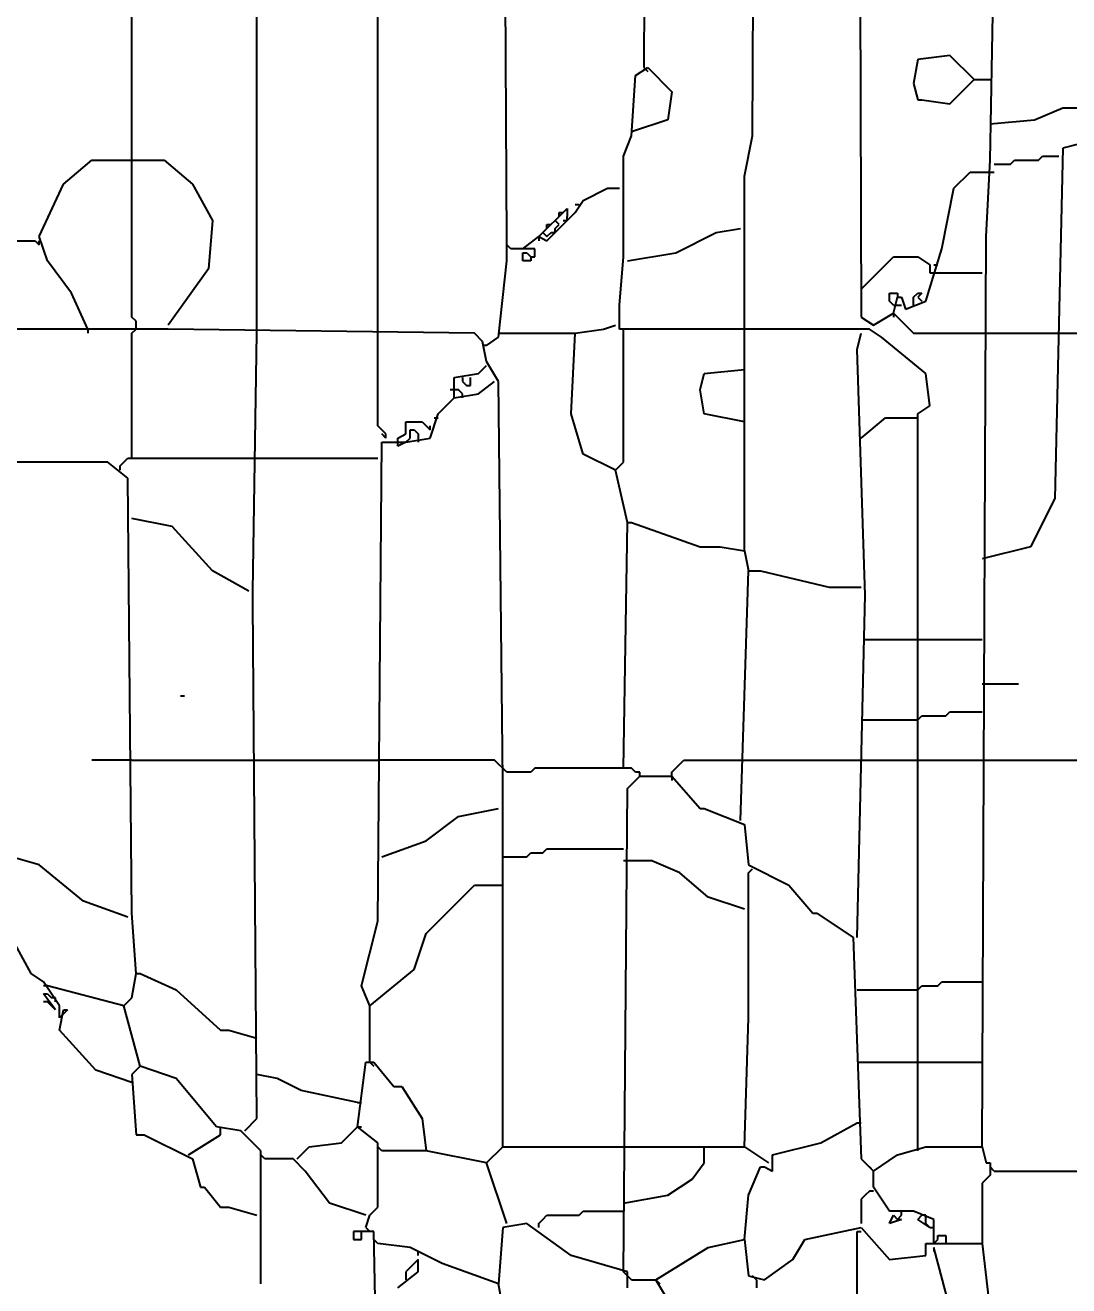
# Model space of a CAD drawing. Extents: x 4511820 to 5180432, y -1526536 to -944957.
# Drawn here: x 5107821 to 5108004, y -953909 to -953687.8 of the extents above; entities that cross this region are included whole.
import ezdxf

# ---------------------------------------------------------------- set-up
doc = ezdxf.new("R2010")
doc.units = 0
doc.header["$MEASUREMENT"] = 0
doc.layers.get('0').update_dxf_attribs({"linetype": 'CONTINUOUS'})
doc.layers.get('Defpoints').update_dxf_attribs({"color": 61, "linetype": 'CONTINUOUS'})
for name, color, linetype in [('KÓTY', 4, 'CONTINUOUS'), ('ZZ-chladenie', 133, 'CONTINUOUS'), ('ŠRAFY', 82, 'CONTINUOUS')]:
    doc.layers.add(name, color=color, linetype=linetype)
doc.styles.add('STYLE1', font='isocp.shx')
doc.dimstyles.new('STANDARD 50', dxfattribs={"dimtxt": 125, "dimasz": 140, "dimexe": 10, "dimexo": 200, "dimgap": 20, "dimtad": 1, "dimdsep": 46, "dimlunit": 6, "dimtxsty": 'STYLE1', "dimblk1": 'OBLIQUE', "dimblk2": 'OBLIQUE', "dimsah": 1, "dimcen": 2.5, "dimse1": 1, "dimse2": 1, "dimadec": 0, "dimazin": 0, "dimtfac": 1, "dimtmove": 1, "dimatfit": 3, "dimldrblk": 'OBLIQUE', "dimfxl": 1, "dimtolj": 1, "dimtzin": 0, "dimarcsym": 0})

# ---------------------------------------------------------------- blocks, each defined once
blk = doc.blocks.new('_OBLIQUE')
at = {"color": 0, "linetype": 'ByBlock'}
blk.add_line((-0.5, -0.5), (0.5, 0.5), dxfattribs=at)
blk = doc.blocks.new('*D54988')
at = {"layer": 'Defpoints', "color": 0}
for p in [(5104003.24, -949008.5), (5109212.5, -949008.5), (5106890, -959533.5)]:
    blk.add_point(p, dxfattribs=at)
at = {"layer": 'KÓTY', "color": 0, "lineweight": -2}
blk.add_line((5104003.24, -959533.5), (5104003.24, -949008.5), dxfattribs=at)
at = {"layer": 'KÓTY', "color": 0, "linetype": 'ByBlock', "lineweight": -2, "xscale": 140, "yscale": 140, "zscale": 140}
for p, rotation in [((5104003.24, -949008.5), 90), ((5104003.24, -959533.5), 270)]:
    blk.add_blockref('_OBLIQUE', p, dxfattribs=dict(at, rotation=rotation))
at = {"layer": 'KÓTY', "color": 0, "insert": (5103920.7, -954271), "char_height": 125, "attachment_point": 5, "rotation": 90, "style": 'STYLE1'}
blk.add_mtext('\\A1;10ﾠ525', dxfattribs=at)

msp = doc.modelspace()

# ---------------------------------------------------------------- hatches: boundary and pattern name
at = {"layer": 'ŠRAFY', "ltscale": 0.25}
h = msp.add_hatch(dxfattribs=at)
h.set_pattern_fill('DOTS', color=256, scale=2000)
h.paths.add_polyline_path([(5107392.5, -949038.5), (5107392.5, -951138.5), (5105843.5, -951138.5), (5105843.5, -951464.239), (5106123.081, -951464.239), (5106123.081, -951661.239), (5105563.919, -951661.239), (5105563.919, -951464.239), (5105843.5, -951464.239), (5105843.5, -951138.5), (5104992.5, -951138.5), (5104992.5, -949038.5), (5096362.5, -949038.5), (5096362.5, -961778.5), (5097852.5, -961778.5), (5097852.5, -962398.5), (5097822.5, -962398.5), (5097822.5, -967654.081), (5098060.5, -967654.081), (5098060.5, -967374.5), (5098257.5, -967374.5), (5098257.5, -967933.663), (5098060.5, -967933.663), (5098060.5, -967654.081), (5097822.5, -967654.081), (5097822.5, -974608.5), (5102588.5, -974608.5), (5102588.5, -974355.5), (5102308.919, -974355.5), (5102308.919, -974158.5), (5102868.081, -974158.5), (5102868.081, -974355.5), (5102588.5, -974355.5), (5102588.5, -974608.5), (5103176.5, -974608.5), (5103176.5, -974434.302, -0.4142136), (5103006.5, -974264.302, -1), (5103346.5, -974264.302, -0.4142136), (5103176.5, -974434.302), (5103176.5, -974608.5), (5104372.5, -974608.5), (5104372.5, -974573.5), (5104372.5, -974463.366), (5104336.574, -974463.366), (5104336.574, -974183.634), (5104608.426, -974183.634), (5104608.426, -974463.366), (5104572.5, -974463.366), (5104572.5, -974608.5), (5104765.719, -974608.5, -0.1496999), (5104755, -974573.5), (5104755, -974423.5, -0.6080477), (5104853.533, -974372.432), (5104936.985, -974254.16), (5104894.992, -974224.53), (5105016.574, -974146.867), (5105016.574, -974028.634), (5105047.5, -974028.634), (5105248.426, -974028.634), (5105248.426, -974268.366), (5105202.5, -974268.366), (5105202.5, -974448.5, -1), (5105062.5, -974448.5), (5105062.5, -974268.366), (5105016.574, -974268.366), (5105016.574, -974146.867), (5104978.977, -974283.789), (5104936.985, -974254.16), (5104853.533, -974372.432, -0.2437442), (5104880, -974423.5), (5104880, -974573.5, -0.1496999), (5104869.281, -974608.5), (5104995.719, -974608.5, -1.1342513), (5105106.357, -974552.474), (5105369.419, -974458.5), (5105369.419, -974360), (5105928.581, -974360), (5105928.581, -974557), (5105369.419, -974557), (5105369.419, -974458.5), (5105106.357, -974552.474, -0.085987), (5105110, -974573.5, -0.1496999), (5105099.281, -974608.5), (5109182.5, -974608.5), (5109182.5, -963894.122, -0.1316523), (5109147.5, -963903.5), (5108955.441, -963903.5), (5108955.441, -963957.628), (5108723.589, -963957.628), (5108723.589, -963717.897), (5108955.441, -963717.897), (5108955.441, -963763.5), (5109147.5, -963763.5, -0.1316523), (5109182.5, -963772.878), (5109182.5, -963370.782, -0.1032437), (5109157.5, -963376), (5108857.5, -963376, -0.7800315), (5108827.986, -963258.408, -0.1235756), (5108857.5, -963251), (5108901.599, -963251), (5108976.985, -963144.16), (5108934.992, -963114.53), (5109049.502, -963041.384), (5109018.977, -963173.789), (5108976.985, -963144.16), (5108901.599, -963251), (5109157.5, -963251, -0.1032437), (5109182.5, -963256.218), (5109182.5, -949038.5)])
h.paths.add_polyline_path([(5100537.098, -967855.99), (5100537.098, -967286.69), (5100737.213, -967286.69), (5100737.213, -967855.99)], flags=24)
h.paths.add_polyline_path([(5099829.642, -965394.219), (5099829.642, -964975.469), (5100029.691, -964975.469), (5100029.691, -965394.219)], flags=24)
h.paths.add_polyline_path([(5099829.6, -965481.531), (5099829.6, -965369.148), (5100004.378, -965369.148), (5100004.378, -965481.531)], flags=24)
h.paths.add_polyline_path([(5099829.691, -965569.031), (5099829.691, -965456.531), (5100004.691, -965456.531), (5100004.691, -965569.031)], flags=24)
h.paths.add_polyline_path([(5101699.579, -955023.583), (5102268.879, -955023.583), (5102268.879, -955223.697), (5101699.579, -955223.697)], flags=24)
h.paths.add_polyline_path([(5098455.301, -962328.637), (5098455.301, -962066.038), (5098705.301, -962066.038), (5098705.301, -962328.637)], flags=24)
h.paths.add_polyline_path([(5098543.427, -961758.476), (5098543.427, -961470.878), (5098793.427, -961470.878), (5098793.427, -961758.476)], flags=24)
h.paths.add_polyline_path([(5101378.656, -973619.167), (5101666.156, -973619.167), (5101666.156, -973794.169), (5101378.656, -973794.169)], flags=24)
h.paths.add_polyline_path([(5101291.344, -973619.078), (5101403.727, -973619.078), (5101403.727, -973793.856), (5101291.344, -973793.856)], flags=24)
h.paths.add_polyline_path([(5101203.844, -973619.169), (5101316.344, -973619.169), (5101316.344, -973794.169), (5101203.844, -973794.169)], flags=24)
h.paths.add_polyline_path([(5103817.87, -974550.655), (5103817.87, -974350.655), (5104067.87, -974350.655), (5104067.87, -974550.655)], flags=24)
h.paths.add_polyline_path([(5106187.857, -954001.949), (5106920.463, -954001.949), (5106920.463, -954302.768), (5106187.857, -954302.768)], flags=24)
h.paths.add_polyline_path([(5106210.652, -951515.99), (5106906.696, -951515.99), (5106906.696, -951816.808), (5106210.652, -951816.808)], flags=24)
h.paths.add_polyline_path([(5107899.671, -951487.49), (5108633.641, -951487.49), (5108633.641, -951791.719), (5107899.671, -951791.719)], flags=24)
h.paths.add_polyline_path([(5108120.295, -954016.553), (5108699.968, -954016.553), (5108699.968, -954320.783), (5108120.295, -954320.783)], flags=24)
h.paths.add_polyline_path([(5101850.571, -951515.99), (5102546.615, -951515.99), (5102546.615, -951816.808), (5101850.571, -951816.808)], flags=24)
h.paths.add_polyline_path([(5106012.427, -959461.698), (5106581.726, -959461.698), (5106581.726, -959661.812), (5106012.427, -959661.812)], flags=24)
h.paths.add_polyline_path([(5103833.155, -960727.344), (5103833.155, -960439.844), (5104008.156, -960439.844), (5104008.156, -960727.344)], flags=24)
h.paths.add_polyline_path([(5103833.065, -960814.656), (5103833.065, -960702.273), (5104007.844, -960702.273), (5104007.844, -960814.656)], flags=24)
h.paths.add_polyline_path([(5103833.155, -960902.156), (5103833.155, -960789.621), (5104008.156, -960789.621), (5104008.156, -960902.156)], flags=24)
h.paths.add_polyline_path([(5104257.502, -952952.393), (5104257.502, -952689.795), (5104432.6, -952689.795), (5104432.6, -952952.393)], flags=24)
h.paths.add_polyline_path([(5104257.46, -953039.705), (5104257.46, -952927.322), (5104432.238, -952927.322), (5104432.238, -953039.705)], flags=24)
h.paths.add_polyline_path([(5104257.55, -953127.205), (5104257.55, -953014.67), (5104432.551, -953014.67), (5104432.551, -953127.205)], flags=24)
h.paths.add_polyline_path([(5098459.732, -962718.668), (5098459.732, -962431.07), (5098709.732, -962431.07), (5098709.732, -962718.668)], flags=24)
h.paths.add_polyline_path([(5107092.406, -973619.169), (5107354.906, -973619.169), (5107354.906, -973794.169), (5107092.406, -973794.169)], flags=24)
h.paths.add_polyline_path([(5107005.094, -973619.078), (5107117.477, -973619.078), (5107117.477, -973793.856), (5107005.094, -973793.856)], flags=24)
h.paths.add_polyline_path([(5106905.094, -973619.169), (5107030.094, -973619.169), (5107030.094, -973794.169), (5106905.094, -973794.169)], flags=24)
h.paths.add_polyline_path([(5096396.76, -955484.199), (5096684.358, -955484.199), (5096684.358, -955734.199), (5096396.76, -955734.199)], flags=24)
h.paths.add_polyline_path([(5108891.981, -955576.255), (5109179.58, -955576.255), (5109179.58, -955826.255), (5108891.981, -955826.255)], flags=24)
h.paths.add_polyline_path([(5099848.356, -952144.844), (5099848.356, -951882.344), (5100023.356, -951882.344), (5100023.356, -952144.844)], flags=24)
h.paths.add_polyline_path([(5099848.265, -952232.156), (5099848.265, -952119.773), (5100023.043, -952119.773), (5100023.043, -952232.156)], flags=24)
h.paths.add_polyline_path([(5099848.356, -952319.656), (5099848.356, -952206.952), (5100023.356, -952206.952), (5100023.356, -952319.656)], flags=24)
h.paths.add_polyline_path([(5099848.356, -958544.844), (5099848.356, -958282.344), (5100023.356, -958282.344), (5100023.356, -958544.844)], flags=24)
h.paths.add_polyline_path([(5099848.265, -958632.156), (5099848.265, -958519.773), (5100023.043, -958519.773), (5100023.043, -958632.156)], flags=24)
h.paths.add_polyline_path([(5099848.356, -958719.656), (5099848.356, -958606.952), (5100023.356, -958606.952), (5100023.356, -958719.656)], flags=24)
h.paths.add_polyline_path([(5097774.055, -955643.761), (5098061.555, -955643.761), (5098061.555, -955818.761), (5097774.055, -955818.761)], flags=24)
h.paths.add_polyline_path([(5097686.743, -955643.67), (5097799.127, -955643.67), (5097799.127, -955818.449), (5097686.743, -955818.449)], flags=24)
h.paths.add_polyline_path([(5097586.743, -955643.761), (5097711.743, -955643.761), (5097711.743, -955818.761), (5097586.743, -955818.761)], flags=24)
h.paths.add_polyline_path([(5107929.281, -959902.954), (5108348.031, -959902.954), (5108348.031, -960102.955), (5107929.281, -960102.955)], flags=24)
h.paths.add_polyline_path([(5107841.969, -959902.864), (5107954.352, -959902.864), (5107954.352, -960077.642), (5107841.969, -960077.642)], flags=24)
h.paths.add_polyline_path([(5107754.469, -959902.954), (5107867.004, -959902.954), (5107867.004, -960077.955), (5107754.469, -960077.955)], flags=24)
h.paths.add_polyline_path([(5101520.531, -959902.955), (5101939.281, -959902.955), (5101939.281, -960102.955), (5101520.531, -960102.955)], flags=24)
h.paths.add_polyline_path([(5101433.219, -959902.864), (5101545.602, -959902.864), (5101545.602, -960077.642), (5101433.219, -960077.642)], flags=24)
h.paths.add_polyline_path([(5101283.219, -959902.906), (5101458.317, -959902.906), (5101458.317, -960078.004), (5101283.219, -960078.004)], flags=24)
h.paths.add_polyline_path([(5097002.131, -961044.093), (5097302.681, -961044.093), (5097302.681, -961219.207), (5097002.131, -961219.207)], flags=24)
h.paths.add_polyline_path([(5096914.819, -961044.116), (5097027.203, -961044.116), (5097027.203, -961218.895), (5096914.819, -961218.895)], flags=24)
h.paths.add_polyline_path([(5096852.319, -961044.207), (5096939.819, -961044.207), (5096939.819, -961219.207), (5096852.319, -961219.207)], flags=24)
h.paths.add_polyline_path([(5098555.441, -955433.643), (5098555.441, -955146.045), (5098730.54, -955146.045), (5098730.54, -955433.643)], flags=24)
h.paths.add_polyline_path([(5098555.399, -955520.955), (5098555.399, -955408.572), (5098730.178, -955408.572), (5098730.178, -955520.955)], flags=24)
h.paths.add_polyline_path([(5098555.489, -955670.955), (5098555.489, -955495.92), (5098730.49, -955495.92), (5098730.49, -955670.955)], flags=24)
h.paths.add_polyline_path([(5098555.441, -968528.643), (5098555.441, -968241.045), (5098730.54, -968241.045), (5098730.54, -968528.643)], flags=24)
h.paths.add_polyline_path([(5098555.399, -968615.955), (5098555.399, -968503.572), (5098730.178, -968503.572), (5098730.178, -968615.955)], flags=24)
h.paths.add_polyline_path([(5098555.489, -968765.955), (5098555.489, -968590.92), (5098730.49, -968590.92), (5098730.49, -968765.955)], flags=24)
h.paths.add_polyline_path([(5099106.157, -961836.143), (5099106.157, -961548.545), (5099281.255, -961548.545), (5099281.255, -961836.143)], flags=24)
h.paths.add_polyline_path([(5099106.115, -961923.455), (5099106.115, -961811.072), (5099280.894, -961811.072), (5099280.894, -961923.455)], flags=24)
h.paths.add_polyline_path([(5099106.205, -962098.455), (5099106.205, -961898.455), (5099281.206, -961898.455), (5099281.206, -962098.455)], flags=24)
h.paths.add_polyline_path([(5103479.631, -961044.093), (5103767.681, -961044.093), (5103767.681, -961219.207), (5103479.631, -961219.207)], flags=24)
h.paths.add_polyline_path([(5103392.319, -961044.116), (5103504.703, -961044.116), (5103504.703, -961218.895), (5103392.319, -961218.895)], flags=24)
h.paths.add_polyline_path([(5103267.319, -961044.207), (5103417.319, -961044.207), (5103417.319, -961219.207), (5103267.319, -961219.207)], flags=24)
h.paths.add_polyline_path([(5099829.69, -971535.469), (5099829.69, -971104.219), (5100029.691, -971104.219), (5100029.691, -971535.469)], flags=24)
h.paths.add_polyline_path([(5099829.6, -971622.781), (5099829.6, -971510.398), (5100004.378, -971510.398), (5100004.378, -971622.781)], flags=24)
h.paths.add_polyline_path([(5099829.691, -971710.281), (5099829.691, -971597.577), (5100004.691, -971597.577), (5100004.691, -971710.281)], flags=24)
h.paths.add_polyline_path([(5103479.631, -964207.8), (5103767.681, -964207.8), (5103767.681, -964382.915), (5103479.631, -964382.915)], flags=24)
h.paths.add_polyline_path([(5103392.319, -964207.824), (5103504.703, -964207.824), (5103504.703, -964382.602), (5103392.319, -964382.602)], flags=24)
h.paths.add_polyline_path([(5103267.319, -964207.915), (5103417.319, -964207.915), (5103417.319, -964382.915), (5103267.319, -964382.915)], flags=24)
h.paths.add_polyline_path([(5099810.941, -962232.299), (5099810.941, -961944.701), (5100060.941, -961944.701), (5100060.941, -962232.299)], flags=24)
h.paths.add_polyline_path([(5103833.155, -954296.094), (5103833.155, -954008.594), (5104008.156, -954008.594), (5104008.156, -954296.094)], flags=24)
h.paths.add_polyline_path([(5103833.065, -954383.406), (5103833.065, -954271.023), (5104007.844, -954271.023), (5104007.844, -954383.406)], flags=24)
h.paths.add_polyline_path([(5103833.107, -954533.406), (5103833.107, -954358.308), (5104008.206, -954358.308), (5104008.206, -954533.406)], flags=24)
h.paths.add_polyline_path([(5104257.502, -950474.893), (5104257.502, -950187.295), (5104432.6, -950187.295), (5104432.6, -950474.893)], flags=24)
h.paths.add_polyline_path([(5104257.46, -950562.205), (5104257.46, -950449.822), (5104432.238, -950449.822), (5104432.238, -950562.205)], flags=24)
h.paths.add_polyline_path([(5104257.55, -950649.705), (5104257.55, -950537.17), (5104432.551, -950537.17), (5104432.551, -950649.705)], flags=24)
h.paths.add_polyline_path([(5107199.451, -950002.883), (5107487.049, -950002.883), (5107487.049, -950252.883), (5107199.451, -950252.883)], flags=24)
h.paths.add_polyline_path([(5101243.833, -954595.102), (5101506.431, -954595.102), (5101506.431, -954770.217), (5101243.833, -954770.217)], flags=24)
h.paths.add_polyline_path([(5101156.069, -954595.126), (5101268.453, -954595.126), (5101268.453, -954769.904), (5101156.069, -954769.904)], flags=24)
h.paths.add_polyline_path([(5101068.569, -954595.152), (5101181.069, -954595.152), (5101181.069, -954770.217), (5101068.569, -954770.217)], flags=24)
h.paths.add_polyline_path([(5105127.308, -955649.264), (5105427.406, -955649.264), (5105427.406, -955824.362), (5105127.308, -955824.362)], flags=24)
h.paths.add_polyline_path([(5105040.094, -955649.222), (5105152.477, -955649.222), (5105152.477, -955824.001), (5105040.094, -955824.001)], flags=24)
h.paths.add_polyline_path([(5104952.594, -955649.313), (5105065.094, -955649.313), (5105065.094, -955824.313), (5104952.594, -955824.313)], flags=24)
h.paths.add_polyline_path([(5098459.732, -949358.668), (5098459.732, -949071.07), (5098709.732, -949071.07), (5098709.732, -949358.668)], flags=24)
h.paths.add_polyline_path([(5107371.107, -954595.168), (5107658.705, -954595.168), (5107658.705, -954770.266), (5107371.107, -954770.266)], flags=24)
h.paths.add_polyline_path([(5107283.795, -954595.126), (5107396.178, -954595.126), (5107396.178, -954769.904), (5107283.795, -954769.904)], flags=24)
h.paths.add_polyline_path([(5107196.295, -954595.216), (5107308.83, -954595.216), (5107308.83, -954770.217), (5107196.295, -954770.217)], flags=24)
h.paths.add_polyline_path([(5108768.701, -954557.802), (5109056.299, -954557.802), (5109056.299, -954807.802), (5108768.701, -954807.802)], flags=24)
h.paths.add_polyline_path([(5100606.107, -950443.136), (5100893.705, -950443.136), (5100893.705, -950618.234), (5100606.107, -950618.234)], flags=24)
h.paths.add_polyline_path([(5100518.795, -950443.094), (5100631.178, -950443.094), (5100631.178, -950617.873), (5100518.795, -950617.873)], flags=24)
h.paths.add_polyline_path([(5100431.295, -950443.185), (5100543.795, -950443.185), (5100543.795, -950618.185), (5100431.295, -950618.185)], flags=24)
h.paths.add_polyline_path([(5108233.607, -950443.136), (5108521.205, -950443.136), (5108521.205, -950618.234), (5108233.607, -950618.234)], flags=24)
h.paths.add_polyline_path([(5108146.295, -950443.094), (5108258.678, -950443.094), (5108258.678, -950617.873), (5108146.295, -950617.873)], flags=24)
h.paths.add_polyline_path([(5108083.795, -950443.185), (5108171.295, -950443.185), (5108171.295, -950618.185), (5108083.795, -950618.185)], flags=24)
h.paths.add_polyline_path([(5102747.357, -958499.971), (5103034.955, -958499.971), (5103034.955, -958675.069), (5102747.357, -958675.069)], flags=24)
h.paths.add_polyline_path([(5102660.045, -958499.929), (5102772.428, -958499.929), (5102772.428, -958674.708), (5102660.045, -958674.708)], flags=24)
h.paths.add_polyline_path([(5102510.045, -958500.019), (5102685.08, -958500.019), (5102685.08, -958675.02), (5102510.045, -958675.02)], flags=24)
h.paths.add_polyline_path([(5100741.574, -954906.134), (5100973.426, -954906.134), (5100973.426, -955145.866), (5100741.574, -955145.866)], flags=16)
h.paths.add_polyline_path([(5101042.658, -968008.634), (5101274.511, -968008.634), (5101274.511, -968248.366), (5101042.658, -968248.366)], flags=16)
h.paths.add_polyline_path([(5107022.833, -968086.134), (5107294.685, -968086.134), (5107294.685, -968365.866), (5107022.833, -968365.866)], flags=16)
h.paths.add_polyline_path([(5107208.589, -959488.648), (5107208.589, -959432.271), (5107208.589, -959385.215, -0.6120971), (5107097.56, -959328.5), (5107097.56, -959148.366), (5107051.633, -959148.366), (5107051.633, -958908.634), (5107283.486, -958908.634), (5107283.486, -959148.366), (5107237.56, -959148.366), (5107237.56, -959328.5, -0.0584809), (5107235.622, -959344.856), (5107440.441, -959344.856), (5107440.441, -959584.588), (5107208.589, -959584.588)], flags=16)
h.paths.add_polyline_path([(5106169.801, -954082.897), (5106169.801, -954322.628), (5105937.949, -954322.628), (5105937.949, -954082.897)], flags=16)
h.paths.add_polyline_path([(5106195, -953911, -0.2212784), (5106242.814, -953933.25), (5106242.814, -951827.295), (5106292.814, -951827.295), (5106302.814, -951827.295), (5106331.178, -951827.295), (5107196.868, -951827.295), (5107196.868, -951818.8), (5107206.53, -951818.8), (5107206.53, -951835), (5107216.768, -951827.295), (5107216.768, -951818.8), (5107226.43, -951818.8), (5107226.43, -951835), (5107236.668, -951827.295), (5107236.668, -951818.8), (5107246.33, -951818.8), (5107246.33, -951835), (5107565.698, -951827.295), (5108431.388, -951827.295), (5108431.388, -951818.8), (5108441.049, -951818.8), (5108441.049, -951827.295), (5108451.288, -951827.295), (5108451.288, -951818.8), (5108460.949, -951818.8), (5108460.949, -951827.295), (5108471.188, -951827.295), (5108471.188, -951818.8), (5108480.849, -951818.8), (5108480.849, -951827.295), (5108548.468, -951827.295), (5108558.468, -951827.295), (5108608.468, -951827.295), (5108608.468, -953984.079), (5108558.468, -953984.079), (5108548.468, -953984.079), (5108499.806, -953984.079), (5107634.144, -953984.079), (5107634.144, -953995.196), (5107624.482, -953995.196), (5107624.482, -953984.079), (5107614.244, -953984.079), (5107614.244, -953995.196), (5107604.582, -953995.196), (5107604.582, -953984.079), (5107594.344, -953984.079), (5107594.344, -953995.196), (5107584.682, -953995.196), (5107584.682, -953984.079), (5107265.2, -953975.79), (5106399.624, -953984.079), (5106399.624, -953995.196), (5106389.963, -953995.196), (5106389.963, -953978.996), (5106379.724, -953984.079), (5106379.724, -953995.196), (5106370.063, -953995.196), (5106370.063, -953978.996), (5106359.824, -953984.079), (5106359.824, -953995.196), (5106350.163, -953995.196), (5106350.163, -953978.996), (5106302.814, -953984.079), (5106292.814, -953984.079), (5106256.598, -953984.079, -0.2312196), (5106224.514, -954028.592, -0.1235756), (5106195, -954036), (5105845, -954036, -0.7800315), (5105815.486, -953918.408, -0.1235756), (5105845, -953911), (5105889.099, -953911), (5105964.485, -953804.16), (5105922.492, -953774.53), (5106037.002, -953701.384), (5106006.477, -953833.789), (5105964.485, -953804.16), (5105889.099, -953911), (5106195, -953911)], flags=16)
h.paths.add_polyline_path([(5106802.5, -959833.5, -1), (5106677.5, -959833.5), (5106677.5, -959548.002), (5106569.7, -959558.614), (5106569.7, -959657.114), (5106010.537, -959657.114), (5106010.537, -959460.114), (5106569.7, -959460.114), (5106569.7, -959558.614), (5106677.5, -959548.002), (5106677.5, -959533.5, -1), (5106802.5, -959535.697), (5106827.501, -959533.236, -0.9978924), (5106952.5, -959533.5, -0.2398462), (5106926.781, -959584.031), (5106901.477, -959693.789), (5106859.485, -959664.16), (5106802.5, -959744.922)], flags=16)
h.paths.add_polyline_path([(5102256.852, -955021.998), (5102256.852, -955218.998), (5101697.689, -955218.998), (5101697.689, -955120.498), (5101697.689, -955021.998)], flags=16)
edge = h.paths.add_edge_path(flags=16)
edge.add_arc((5101167.5, -955193.5), 62.5, 7.83973, 360, ccw=False)
h.paths.add_polyline_path([(5100535.514, -967298.716), (5100732.514, -967298.716), (5100732.514, -967857.879), (5100634.014, -967857.879), (5100636.815, -968113.504, -0.4174264), (5100700, -968176, -1), (5100830, -968176), (5100830, -968286.607), (5100844.992, -968277.03), (5100959.502, -968203.884), (5100928.977, -968336.289), (5100886.985, -968306.66), (5100830, -968387.422), (5100830, -968476, -1), (5100705, -968476), (5100700, -968176, -2.3956322), (5100636.815, -968113.504), (5100634.014, -967857.879), (5100535.514, -967857.879)], flags=16)
h.paths.add_polyline_path([(5108274.601, -951919.467), (5108283.786, -951929.359), (5108292.972, -951939.252), (5108299.332, -951951.971), (5108251.386, -951900.337), (5108274.601, -951919.467)], flags=0)
h.paths.add_polyline_path([(5108311.345, -951959.037), (5108321.237, -951968.93), (5108299.332, -951951.971)], flags=0)
h.paths.add_polyline_path([(5107790.931, -953894.53), (5107781.746, -953884.637), (5107772.559, -953874.744), (5107766.2, -953862.026), (5107814.146, -953913.66), (5107790.931, -953894.53)], flags=0)
h.paths.add_polyline_path([(5107754.187, -953854.96), (5107744.295, -953845.067), (5107766.2, -953862.026)], flags=0)
h.paths.add_polyline_path([(5108118.366, -951887.295), (5108075.336, -951887.295), (5108076.825, -951912.401), (5108086.643, -951912.401), (5108082.403, -951901.096), (5108066.857, -951894.029), (5108075.336, -951887.295), (5108092.295, -951894.029), (5108080.99, -951879.897), (5108105.721, -951879.191)], flags=0)
h.paths.add_polyline_path([(5107040.081, -951919.467), (5107049.266, -951929.359), (5107058.453, -951939.252), (5107064.812, -951951.971), (5107016.866, -951900.337), (5107040.081, -951919.467)], flags=0)
h.paths.add_polyline_path([(5107076.825, -951959.037), (5107086.717, -951968.93), (5107064.812, -951951.971)], flags=0)
h.paths.add_polyline_path([(5106556.411, -953894.53), (5106547.226, -953884.637), (5106538.04, -953874.744), (5106531.68, -953862.026), (5106579.626, -953913.66), (5106556.411, -953894.53)], flags=0)
h.paths.add_polyline_path([(5106519.667, -953854.96), (5106509.775, -953845.067), (5106531.68, -953862.026)], flags=0)
h.paths.add_polyline_path([(5106958.659, -953934.079), (5106906.89, -953932.687), (5106884.985, -953932.796), (5106863.787, -953932.901), (5106841.882, -953933.01), (5106820.683, -953933.115), (5106798.778, -953933.224), (5106753.693, -953933.449), (5106721.897, -953934.079), (5106906.89, -953932.687), (5106906.824, -953922.087), (5106972.097, -953924.079), (5106950.711, -953921.053), (5106958.659, -953934.079), (5106973.311, -953934.806), (5106993.802, -953934.079)], flags=0)
h.paths.add_polyline_path([(5100947.5, -955026, 1), (5100767.5, -955026, 1)], flags=0)
h.paths.add_polyline_path([(5101088.585, -968128.5, -1.0000005), (5101228.585, -968128.5, -1.0000005)], flags=0)
h.paths.add_polyline_path([(5107233.759, -968226, 1), (5107083.759, -968226, 1)], flags=0)
h.paths.add_polyline_path([(5105976.86, -954198.5, -1.0000005), (5106116.86, -954198.5, -1.0000005)], flags=0)
h.paths.add_polyline_path([(5107181.067, -951864.295, -0.4142136), (5107174.067, -951857.295, -0.4142136), (5107181.067, -951850.295, -0.4142136), (5107188.067, -951857.295)], flags=0)
h.paths.add_polyline_path([(5108422.587, -951857.295, -0.4142136), (5108415.587, -951864.295, -0.4142136), (5108408.587, -951857.295, -0.4142136), (5108415.587, -951850.295, -0.4142136)], flags=0)
h.paths.add_polyline_path([(5107642.587, -953956.702, -0.4142136), (5107649.587, -953949.702, -0.4142136), (5107656.587, -953956.702), (5107649.587, -953963.702, -0.4142136)], flags=0)
h.paths.add_polyline_path([(5106408.067, -953956.702, -0.4142136), (5106415.067, -953949.702, -0.4142136), (5106422.067, -953956.702), (5106415.067, -953963.702, -0.4142136)], flags=0)

# ---------------------------------------------------------------- linework, layer by layer
at = {"layer": 'ZZ-chladenie'}
for p, q in [((5107966.877, -953544.758), (5107967.584, -953739.076)), ((5107948.505, -953707.278), (5107949.212, -953553.237)), ((5107839.687, -953710.811), (5107839.687, -953591.394)), ((5107861.592, -953741.902), (5107861.592, -953591.394)), ((5107882.791, -953741.902), (5107882.791, -953591.394)), ((5107905.402, -953725.65), (5107904.695, -953591.394)), ((5107930.134, -953594.22), (5107929.427, -953695.266)), ((5107990.195, -953711.518), (5107990.902, -953673.361)), ((5107983.129, -953693.146), (5107977.476, -953693.853)), ((5107987.369, -953697.386), (5107983.129, -953693.146)), ((5107928.013, -953696.679), (5107930.134, -953695.266)), ((5107929.427, -953695.266), (5107930.134, -953695.972)), ((5107930.134, -953695.266), (5107934.373, -953699.506)), ((5107977.476, -953693.853), (5107976.77, -953698.092)), ((5107927.307, -953707.278), (5107928.013, -953696.679)), ((5107983.129, -953701.625), (5107987.369, -953697.386)), ((5107987.369, -953697.386), (5107986.662, -953696.679)), ((5107987.369, -953697.386), (5107990.195, -953697.386)), ((5107934.373, -953699.506), (5107933.666, -953704.452)), ((5107976.77, -953698.092), (5107977.476, -953700.919)), ((5107977.476, -953700.919), (5107978.183, -953700.919)), ((5107978.183, -953700.919), (5107983.129, -953701.625)), ((5107997.968, -953704.452), (5108002.914, -953702.332)), ((5108002.914, -953702.332), (5108009.274, -953702.332)), ((5107933.666, -953704.452), (5107927.307, -953706.572)), ((5107990.195, -953705.158), (5107997.968, -953704.452)), ((5107925.893, -953710.811), (5107927.307, -953707.278)), ((5107947.092, -953714.345), (5107948.505, -953707.278)), ((5108011.393, -953707.278), (5108002.914, -953709.398)), ((5107839.687, -953739.076), (5107839.687, -953710.811)), ((5107925.893, -953728.476), (5107925.893, -953710.811)), ((5107998.675, -953711.518), (5107999.381, -953710.811)), ((5107999.381, -953710.811), (5108002.207, -953710.811)), ((5108002.914, -953709.398), (5108001.501, -953770.873)), ((5107827.675, -953715.758), (5107832.621, -953711.518)), ((5107832.621, -953711.518), (5107845.34, -953711.518)), ((5107845.34, -953711.518), (5107850.286, -953715.758)), ((5107989.488, -953724.943), (5107990.195, -953711.518)), ((5107990.902, -953712.224), (5107993.728, -953712.224)), ((5107993.728, -953712.224), (5107994.435, -953711.518)), ((5107994.435, -953711.518), (5107998.675, -953711.518)), ((5107947.092, -953741.902), (5107947.092, -953714.345)), ((5107983.836, -953716.464), (5107986.662, -953713.638)), ((5107986.662, -953713.638), (5107990.195, -953713.638)), ((5107990.195, -953713.638), (5107990.902, -953713.638)), ((5107823.435, -953724.943), (5107827.675, -953715.758)), ((5107850.286, -953715.758), (5107853.819, -953722.117)), ((5107918.827, -953718.584), (5107923.067, -953716.464)), ((5107923.067, -953716.464), (5107925.187, -953716.464)), ((5107981.716, -953727.063), (5107983.836, -953716.464)), ((5107911.055, -953724.943), (5107916.001, -953719.997)), ((5107916.001, -953719.997), (5107916.001, -953721.411)), ((5107917.414, -953720.704), (5107918.827, -953718.584)), ((5107917.414, -953719.29), (5107918.121, -953719.29)), ((5107853.819, -953722.117), (5107853.113, -953730.597)), ((5107912.468, -953725.65), (5107917.414, -953720.704)), ((5107913.882, -953722.117), (5107914.588, -953721.411)), ((5107914.588, -953722.824), (5107913.882, -953722.117)), ((5107914.588, -953721.411), (5107914.588, -953720.704)), ((5107914.588, -953720.704), (5107915.295, -953720.704)), ((5107915.295, -953722.117), (5107916.001, -953722.117)), ((5107916.001, -953722.117), (5107916.001, -953721.411)), ((5107911.055, -953724.943), (5107911.761, -953724.237)), ((5107911.761, -953724.237), (5107912.468, -953724.943)), ((5107912.468, -953723.53), (5107912.468, -953722.824)), ((5107912.468, -953722.824), (5107913.175, -953722.824)), ((5107912.468, -953724.943), (5107913.175, -953724.237)), ((5107913.175, -953724.237), (5107913.882, -953724.237)), ((5107913.882, -953723.53), (5107914.588, -953722.824)), ((5107913.882, -953724.237), (5107913.882, -953723.53)), ((5107935.079, -953727.77), (5107942.145, -953724.237)), ((5107942.145, -953724.237), (5107946.385, -953723.53)), ((5107818.489, -953725.65), (5107822.729, -953725.65)), ((5107822.729, -953725.65), (5107823.435, -953726.356)), ((5107824.848, -953729.183), (5107823.435, -953724.943)), ((5107823.435, -953726.356), (5107823.435, -953725.65)), ((5107905.402, -953729.183), (5107905.402, -953725.65)), ((5107906.109, -953727.063), (5107905.402, -953726.356)), ((5107908.228, -953727.063), (5107911.055, -953724.943)), ((5107911.055, -953724.943), (5107911.055, -953725.65)), ((5107911.055, -953724.943), (5107912.468, -953725.65)), ((5107988.782, -953884.637), (5107989.488, -953724.943)), ((5107910.348, -953727.063), (5107906.109, -953727.063)), ((5107908.228, -953729.183), (5107908.228, -953727.77)), ((5107908.228, -953727.77), (5107908.935, -953727.77)), ((5107908.935, -953727.77), (5107909.641, -953728.476)), ((5107909.641, -953728.476), (5107909.641, -953729.183)), ((5107909.641, -953728.476), (5107910.348, -953728.476)), ((5107910.348, -953728.476), (5107910.348, -953727.063)), ((5107925.187, -953736.956), (5107925.893, -953728.476)), ((5107926.6, -953729.183), (5107935.079, -953727.77)), ((5107967.584, -953734.129), (5107973.236, -953728.476)), ((5107973.236, -953728.476), (5107977.476, -953728.476)), ((5107977.476, -953728.476), (5107979.596, -953729.89)), ((5107978.889, -953736.249), (5107981.716, -953727.063)), ((5107829.088, -953734.836), (5107824.848, -953729.183)), ((5107853.113, -953730.597), (5107846.047, -953740.489)), ((5107903.988, -953742.608), (5107905.402, -953729.183)), ((5107909.641, -953729.183), (5107908.228, -953729.183)), ((5107979.596, -953729.89), (5107979.596, -953731.303)), ((5107980.302, -953729.89), (5107981.009, -953729.89)), ((5107979.596, -953731.303), (5107988.782, -953731.303)), ((5107831.914, -953741.195), (5107829.088, -953734.836)), ((5107972.53, -953736.249), (5107972.53, -953734.836)), ((5107972.53, -953734.836), (5107973.943, -953734.836)), ((5107973.236, -953738.369), (5107973.943, -953735.542)), ((5107973.943, -953734.836), (5107973.943, -953735.542)), ((5107973.943, -953735.542), (5107974.65, -953735.542)), ((5107974.65, -953735.542), (5107975.356, -953737.663)), ((5107976.77, -953735.542), (5107977.476, -953734.836)), ((5107976.77, -953736.956), (5107976.77, -953735.542)), ((5107977.476, -953734.836), (5107978.183, -953734.836)), ((5107978.183, -953734.836), (5107977.476, -953735.542)), ((5107977.476, -953735.542), (5107978.183, -953736.249)), ((5107925.187, -953741.195), (5107925.187, -953736.956)), ((5107973.236, -953736.956), (5107972.53, -953736.249)), ((5107973.236, -953736.956), (5107974.65, -953736.956)), ((5107975.356, -953737.663), (5107978.889, -953736.249)), ((5107840.394, -953739.782), (5107839.687, -953739.076)), ((5107840.394, -953740.489), (5107840.394, -953739.782)), ((5107967.584, -953739.076), (5107969.704, -953740.489)), ((5107969.704, -953740.489), (5107973.236, -953738.369)), ((5107973.236, -953738.369), (5107973.236, -953739.076)), ((5107973.236, -953738.369), (5107976.77, -953741.902)), ((5107831.914, -953741.195), (5107754.894, -953741.195)), ((5107831.914, -953741.195), (5107831.914, -953741.902)), ((5107846.047, -953741.195), (5107831.914, -953741.195)), ((5107839.687, -953741.902), (5107840.394, -953741.195)), ((5107839.687, -953763.807), (5107839.687, -953741.902)), ((5107840.394, -953741.195), (5107840.394, -953740.489)), ((5107899.749, -953741.902), (5107846.047, -953741.195)), ((5107860.886, -953787.125), (5107861.592, -953741.902)), ((5107882.791, -953758.154), (5107882.791, -953741.902)), ((5107901.162, -953743.315), (5107899.749, -953741.902)), ((5107903.988, -953741.902), (5107917.414, -953741.902)), ((5107916.708, -953756.034), (5107917.414, -953741.902)), ((5107917.414, -953741.902), (5107922.361, -953741.195)), ((5107922.361, -953741.195), (5107924.48, -953740.489)), ((5107968.997, -953741.195), (5107925.187, -953741.195)), ((5107925.893, -953741.902), (5107925.893, -953741.195)), ((5107925.893, -953764.513), (5107925.893, -953741.902)), ((5107947.092, -953780.059), (5107947.092, -953741.902)), ((5107966.877, -953744.729), (5107967.584, -953741.902)), ((5107971.117, -953742.608), (5107968.997, -953741.195)), ((5107976.77, -953741.902), (5107988.782, -953741.902)), ((5107988.782, -953741.902), (5108002.207, -953741.902)), ((5108002.207, -953741.902), (5108015.633, -953741.902)), ((5107901.869, -953746.848), (5107901.162, -953743.315)), ((5107901.869, -953744.022), (5107901.162, -953744.022)), ((5107901.869, -953744.022), (5107903.988, -953742.608)), ((5107978.889, -953748.968), (5107971.117, -953742.608)), ((5107968.29, -953787.832), (5107966.877, -953744.729)), ((5107900.456, -953748.968), (5107901.869, -953747.555)), ((5107903.988, -953750.381), (5107901.869, -953746.848)), ((5107940.026, -953748.968), (5107947.092, -953748.262)), ((5107896.216, -953749.675), (5107900.456, -953748.968)), ((5107896.216, -953753.208), (5107896.216, -953749.675)), ((5107897.629, -953749.675), (5107897.629, -953750.381)), ((5107897.629, -953750.381), (5107898.336, -953751.088)), ((5107898.336, -953751.088), (5107899.043, -953751.088)), ((5107899.043, -953751.088), (5107899.043, -953749.675)), ((5107900.456, -953752.501), (5107903.282, -953750.381)), ((5107904.695, -953820.335), (5107903.988, -953750.381)), ((5107939.319, -953751.795), (5107940.026, -953748.968)), ((5107979.596, -953754.621), (5107978.889, -953748.968)), ((5107893.39, -953756.034), (5107896.216, -953753.208)), ((5107896.216, -953751.795), (5107895.509, -953751.795)), ((5107896.923, -953751.795), (5107896.216, -953751.795)), ((5107896.216, -953753.208), (5107900.456, -953752.501)), ((5107897.629, -953752.501), (5107896.923, -953751.795)), ((5107897.629, -953753.208), (5107897.629, -953752.501)), ((5107940.026, -953756.034), (5107939.319, -953751.795)), ((5107977.476, -953756.034), (5107979.596, -953754.621)), ((5107887.736, -953759.567), (5107887.736, -953757.447)), ((5107887.736, -953757.447), (5107890.563, -953757.447)), ((5107890.563, -953757.447), (5107891.977, -953758.86)), ((5107891.977, -953760.274), (5107893.39, -953756.034)), ((5107892.683, -953756.741), (5107893.39, -953756.741)), ((5107918.827, -953763.1), (5107916.708, -953756.034)), ((5107947.092, -953757.447), (5107940.026, -953756.034)), ((5107967.584, -953760.274), (5107971.823, -953756.741)), ((5107971.823, -953756.741), (5107977.476, -953756.741)), ((5107977.476, -953885.344), (5107977.476, -953756.034)), ((5107883.497, -953758.86), (5107882.791, -953758.154)), ((5107884.204, -953759.567), (5107883.497, -953758.86)), ((5107884.204, -953760.274), (5107883.497, -953759.567)), ((5107884.204, -953760.274), (5107884.204, -953759.567)), ((5107886.323, -953760.274), (5107887.736, -953759.567)), ((5107888.443, -953760.274), (5107888.443, -953758.86)), ((5107888.443, -953758.86), (5107889.15, -953758.86)), ((5107889.15, -953758.86), (5107889.857, -953759.567)), ((5107889.857, -953759.567), (5107889.857, -953760.274)), ((5107891.977, -953758.86), (5107891.977, -953758.154)), ((5107882.791, -953845.067), (5107883.497, -953760.981)), ((5107883.497, -953760.981), (5107887.736, -953760.981)), ((5107886.323, -953761.687), (5107886.323, -953760.274)), ((5107887.736, -953760.981), (5107886.323, -953761.687)), ((5107887.736, -953760.981), (5107888.443, -953760.274)), ((5107887.736, -953760.981), (5107891.977, -953760.274)), ((5107889.857, -953760.274), (5107889.857, -953760.981)), ((5107838.274, -953764.513), (5107838.981, -953763.807)), ((5107838.981, -953763.807), (5107861.592, -953763.807)), ((5107861.592, -953763.807), (5107882.791, -953763.807)), ((5107924.48, -953765.927), (5107918.827, -953763.1)), ((5107835.448, -953764.513), (5107819.195, -953764.513)), ((5107838.981, -953767.34), (5107835.448, -953764.513)), ((5107837.568, -953765.22), (5107838.274, -953764.513)), ((5107837.568, -953765.22), (5107837.568, -953765.927)), ((5107924.48, -953765.927), (5107925.187, -953765.22)), ((5107926.6, -953775.113), (5107924.48, -953765.927)), ((5107925.187, -953765.22), (5107925.893, -953764.513)), ((5107839.687, -953843.654), (5107838.981, -953767.34)), ((5108001.501, -953770.873), (5107997.261, -953779.352)), ((5107846.753, -953775.819), (5107839.687, -953774.406)), ((5107925.893, -953818.216), (5107926.6, -953775.113)), ((5107926.6, -953775.113), (5107927.307, -953775.113)), ((5107927.307, -953775.113), (5107939.319, -953779.352)), ((5107853.819, -953783.592), (5107846.753, -953775.819)), ((5107939.319, -953779.352), (5107942.852, -953779.352)), ((5107942.852, -953779.352), (5107947.092, -953780.059)), ((5107997.261, -953779.352), (5107988.782, -953781.472)), ((5107947.092, -953780.059), (5107947.798, -953783.592)), ((5107860.179, -953787.125), (5107853.819, -953783.592)), ((5107946.385, -953827.402), (5107947.798, -953783.592)), ((5107947.798, -953783.592), (5107949.918, -953783.592)), ((5107949.918, -953783.592), (5107961.931, -953786.419)), ((5107961.931, -953786.419), (5107967.584, -953786.419)), ((5107860.886, -953789.245), (5107860.886, -953787.125)), ((5107966.877, -953847.894), (5107968.29, -953787.832)), ((5107861.592, -953879.691), (5107860.886, -953789.245)), ((5107968.29, -953795.604), (5107977.476, -953795.604)), ((5107977.476, -953795.604), (5107988.782, -953795.604)), ((5107988.782, -953803.377), (5107995.141, -953803.377)), ((5107848.166, -953805.497), (5107848.873, -953805.497)), ((5107982.422, -953809.03), (5107983.129, -953808.324)), ((5107983.129, -953808.324), (5107988.782, -953808.324)), ((5107967.584, -953809.737), (5107977.476, -953809.737)), ((5107977.476, -953809.737), (5107978.183, -953809.03)), ((5107978.183, -953809.03), (5107982.422, -953809.03)), ((5107839.687, -953816.803), (5107832.621, -953816.803)), ((5107839.687, -953816.803), (5107861.592, -953816.803)), ((5107861.592, -953816.803), (5107882.791, -953816.803)), ((5107903.282, -953816.803), (5107882.791, -953816.803)), ((5107903.988, -953817.509), (5107903.282, -953816.803)), ((5107935.786, -953817.509), (5107936.493, -953816.803)), ((5107936.493, -953816.803), (5107947.092, -953816.803)), ((5107947.092, -953816.803), (5107967.584, -953816.803)), ((5107967.584, -953816.803), (5107977.476, -953816.803)), ((5107977.476, -953816.803), (5107988.782, -953816.803)), ((5107988.782, -953816.803), (5108015.633, -953816.803)), ((5107904.695, -953818.216), (5107903.988, -953817.509)), ((5107905.402, -953818.922), (5107904.695, -953818.216)), ((5107909.641, -953818.922), (5107905.402, -953818.922)), ((5107910.348, -953818.216), (5107909.641, -953818.922)), ((5107927.307, -953818.216), (5107910.348, -953818.216)), ((5107926.6, -953821.749), (5107928.72, -953819.629)), ((5107928.013, -953818.922), (5107927.307, -953818.216)), ((5107928.72, -953818.922), (5107928.013, -953818.922)), ((5107928.72, -953819.629), (5107928.72, -953818.922)), ((5107928.72, -953819.629), (5107934.373, -953819.629)), ((5107934.373, -953818.922), (5107935.079, -953818.216)), ((5107934.373, -953819.629), (5107934.373, -953818.922)), ((5107934.373, -953819.629), (5107934.373, -953820.335)), ((5107934.373, -953819.629), (5107939.319, -953825.282)), ((5107935.079, -953818.216), (5107935.786, -953817.509)), ((5107904.695, -953884.637), (5107904.695, -953820.335)), ((5107925.893, -953906.542), (5107926.6, -953821.749)), ((5107896.923, -953826.695), (5107903.988, -953825.282)), ((5107939.319, -953825.282), (5107940.026, -953825.282)), ((5107940.026, -953825.282), (5107947.092, -953828.108)), ((5107891.27, -953830.935), (5107896.923, -953826.695)), ((5107947.092, -953828.108), (5107947.798, -953835.174)), ((5107883.497, -953833.761), (5107891.27, -953830.935)), ((5107911.761, -953833.055), (5107912.468, -953832.348)), ((5107912.468, -953832.348), (5107925.893, -953832.348)), ((5107823.435, -953835.174), (5107818.489, -953833.761)), ((5107904.695, -953833.761), (5107908.935, -953833.761)), ((5107908.935, -953833.761), (5107909.641, -953833.055)), ((5107909.641, -953833.055), (5107911.761, -953833.055)), ((5107930.84, -953834.468), (5107925.893, -953834.468)), ((5107935.786, -953836.588), (5107930.84, -953834.468)), ((5107831.208, -953841.534), (5107823.435, -953835.174)), ((5107940.732, -953840.827), (5107935.786, -953836.588)), ((5107947.798, -953835.174), (5107954.865, -953838.708)), ((5107947.798, -953836.588), (5107948.505, -953835.881)), ((5107947.798, -953862.026), (5107947.798, -953836.588)), ((5107891.27, -953847.187), (5107899.749, -953838.708)), ((5107899.749, -953838.708), (5107904.695, -953838.708)), ((5107954.865, -953838.708), (5107959.104, -953843.654)), ((5107838.981, -953844.36), (5107831.208, -953841.534)), ((5107947.092, -953842.947), (5107940.732, -953840.827)), ((5107840.394, -953854.253), (5107839.687, -953843.654)), ((5107959.104, -953843.654), (5107959.811, -953843.654)), ((5107959.811, -953843.654), (5107966.17, -953847.894)), ((5107879.964, -953856.373), (5107882.791, -953845.067)), ((5107822.022, -953854.253), (5107817.782, -953846.481)), ((5107889.15, -953853.547), (5107891.27, -953847.187)), ((5107966.17, -953847.894), (5107967.584, -953886.757)), ((5107824.142, -953855.666), (5107822.022, -953854.253)), ((5107839.687, -953858.492), (5107840.394, -953854.253)), ((5107840.394, -953854.253), (5107841.1, -953854.253)), ((5107841.1, -953854.253), (5107847.46, -953857.079)), ((5107881.377, -953859.906), (5107889.15, -953853.547)), ((5107826.968, -953859.906), (5107824.142, -953855.666)), ((5107824.848, -953856.373), (5107824.142, -953856.373)), ((5107838.274, -953859.906), (5107824.848, -953856.373)), ((5107847.46, -953857.079), (5107855.233, -953864.146)), ((5107881.377, -953859.906), (5107879.964, -953856.373)), ((5107966.877, -953857.079), (5107977.476, -953857.079)), ((5107977.476, -953857.079), (5107978.183, -953856.373)), ((5107978.183, -953856.373), (5107981.009, -953856.373)), ((5107981.009, -953856.373), (5107981.716, -953855.666)), ((5107981.716, -953855.666), (5107988.782, -953855.666)), ((5107826.261, -953860.612), (5107824.142, -953857.786)), ((5107824.142, -953857.786), (5107824.848, -953857.786)), ((5107824.848, -953859.199), (5107824.142, -953859.199)), ((5107824.848, -953857.786), (5107825.555, -953858.492)), ((5107825.555, -953859.906), (5107824.848, -953859.199)), ((5107826.261, -953858.492), (5107825.555, -953858.492)), ((5107826.261, -953859.199), (5107826.261, -953858.492)), ((5107838.274, -953859.906), (5107839.687, -953858.492)), ((5107826.261, -953860.612), (5107825.555, -953859.906)), ((5107826.968, -953862.026), (5107826.968, -953859.906)), ((5107826.968, -953864.146), (5107827.675, -953860.612)), ((5107828.382, -953860.612), (5107826.968, -953862.026)), ((5107827.675, -953860.612), (5107828.382, -953860.612)), ((5107841.1, -953870.505), (5107838.274, -953859.906)), ((5107881.377, -953869.799), (5107881.377, -953859.906)), ((5107947.092, -953884.637), (5107947.798, -953862.026)), ((5107833.327, -953871.212), (5107826.968, -953864.146)), ((5107855.233, -953864.146), (5107856.646, -953864.146)), ((5107856.646, -953864.146), (5107861.592, -953865.559)), ((5107841.1, -953870.505), (5107839.687, -953871.918)), ((5107847.46, -953872.625), (5107841.1, -953870.505)), ((5107879.257, -953881.104), (5107880.67, -953869.799)), ((5107880.67, -953869.799), (5107882.084, -953869.799)), ((5107881.377, -953869.799), (5107882.084, -953870.505)), ((5107882.084, -953869.799), (5107885.617, -953874.038)), ((5107966.877, -953869.799), (5107977.476, -953869.799)), ((5107977.476, -953869.799), (5107988.782, -953869.799)), ((5107839.687, -953873.331), (5107833.327, -953871.212)), ((5107839.687, -953871.918), (5107840.394, -953882.517)), ((5107854.526, -953881.104), (5107847.46, -953872.625)), ((5107865.125, -953872.625), (5107861.592, -953871.918)), ((5107869.365, -953874.744), (5107865.125, -953872.625)), ((5107879.257, -953876.865), (5107869.365, -953874.744)), ((5107885.617, -953874.038), (5107887.03, -953874.038)), ((5107887.03, -953874.038), (5107890.563, -953879.691)), ((5107879.257, -953876.865), (5107879.964, -953876.865)), ((5107858.766, -953881.811), (5107854.526, -953881.104)), ((5107855.233, -953881.811), (5107855.233, -953881.104)), ((5107859.473, -953881.811), (5107861.592, -953879.691)), ((5107876.431, -953883.931), (5107879.257, -953881.104)), ((5107879.257, -953881.104), (5107879.964, -953881.104)), ((5107882.791, -953883.931), (5107879.257, -953881.104)), ((5107890.563, -953879.691), (5107891.27, -953885.344)), ((5107960.518, -953883.931), (5107966.877, -953880.398)), ((5107966.877, -953880.398), (5107967.584, -953880.398)), ((5107840.394, -953882.517), (5107841.807, -953882.517)), ((5107841.807, -953882.517), (5107850.286, -953886.757)), ((5107849.58, -953886.051), (5107855.233, -953882.517)), ((5107855.233, -953882.517), (5107855.233, -953881.811)), ((5107862.299, -953885.344), (5107858.766, -953881.811)), ((5107862.299, -953888.17), (5107862.299, -953885.344)), ((5107868.658, -953886.757), (5107870.778, -953884.637)), ((5107870.778, -953884.637), (5107876.431, -953883.931)), ((5107882.791, -953895.236), (5107882.791, -953883.931)), ((5107883.497, -953885.344), (5107882.791, -953884.637)), ((5107891.27, -953885.344), (5107883.497, -953885.344)), ((5107901.869, -953887.464), (5107891.27, -953885.344)), ((5107901.869, -953887.464), (5107904.695, -953884.637)), ((5107904.695, -953884.637), (5107925.893, -953884.637)), ((5107925.893, -953884.637), (5107940.026, -953884.637)), ((5107940.026, -953887.464), (5107940.026, -953884.637)), ((5107940.026, -953884.637), (5107947.092, -953884.637)), ((5107947.092, -953884.637), (5107951.331, -953887.464)), ((5107952.038, -953886.051), (5107960.518, -953883.931)), ((5107973.943, -953886.051), (5107978.889, -953884.637)), ((5107978.889, -953884.637), (5107988.782, -953884.637)), ((5107988.782, -953884.637), (5107989.488, -953887.464)), ((5107850.286, -953886.757), (5107851.7, -953891.703)), ((5107863.005, -953886.757), (5107862.299, -953886.051)), ((5107862.299, -953908.662), (5107862.299, -953888.17)), ((5107867.952, -953886.757), (5107863.005, -953886.757)), ((5107870.071, -953888.877), (5107867.952, -953886.757)), ((5107905.402, -953898.063), (5107901.869, -953887.464)), ((5107937.906, -953890.29), (5107940.026, -953887.464)), ((5107947.798, -953893.117), (5107949.918, -953888.17)), ((5107949.918, -953888.17), (5107950.625, -953888.17)), ((5107950.625, -953888.17), (5107952.038, -953888.877)), ((5107952.038, -953888.877), (5107952.038, -953886.051)), ((5107967.584, -953886.757), (5107969.704, -953888.877)), ((5107969.704, -953888.877), (5107968.997, -953888.17)), ((5107969.704, -953888.877), (5107973.943, -953886.051)), ((5107989.488, -953887.464), (5107990.195, -953887.464)), ((5107990.195, -953887.464), (5107990.195, -953889.583)), ((5107990.902, -953888.877), (5107990.195, -953888.17)), ((5107874.311, -953894.53), (5107870.071, -953888.877)), ((5107933.666, -953893.117), (5107937.906, -953890.29)), ((5107969.704, -953891.703), (5107969.704, -953888.877)), ((5107990.195, -953889.583), (5107988.782, -953890.996)), ((5107990.902, -953888.877), (5108012.1, -953888.877)), ((5107851.7, -953891.703), (5107852.406, -953891.703)), ((5107852.406, -953891.703), (5107855.233, -953895.236)), ((5107968.997, -953892.41), (5107968.29, -953893.117)), ((5107969.704, -953892.41), (5107968.997, -953892.41)), ((5107972.53, -953895.943), (5107969.704, -953891.703)), ((5107988.782, -953890.996), (5107988.782, -953901.596)), ((5107880.67, -953896.649), (5107874.311, -953894.53)), ((5107925.893, -953894.53), (5107933.666, -953893.117)), ((5107947.092, -953900.89), (5107947.798, -953893.117)), ((5107968.29, -953893.117), (5107967.584, -953893.823)), ((5107967.584, -953893.823), (5107967.584, -953898.063)), ((5107855.233, -953895.236), (5107856.646, -953895.236)), ((5107856.646, -953895.236), (5107861.592, -953896.649)), ((5107880.67, -953898.769), (5107881.377, -953896.649)), ((5107881.377, -953896.649), (5107882.791, -953895.236)), ((5107911.761, -953897.356), (5107912.468, -953896.649)), ((5107912.468, -953896.649), (5107918.121, -953896.649)), ((5107918.121, -953896.649), (5107918.827, -953895.943)), ((5107918.827, -953895.943), (5107925.893, -953895.943)), ((5107976.77, -953895.943), (5107972.53, -953895.943)), ((5107972.53, -953898.063), (5107973.236, -953896.649)), ((5107973.236, -953896.649), (5107973.943, -953897.356)), ((5107973.943, -953897.356), (5107974.65, -953896.649)), ((5107974.65, -953896.649), (5107974.65, -953895.943)), ((5107980.302, -953897.356), (5107976.77, -953895.943)), ((5107977.476, -953897.356), (5107978.183, -953896.649)), ((5107978.889, -953896.649), (5107978.183, -953896.649)), ((5107978.889, -953897.356), (5107978.889, -953896.649)), ((5107880.67, -953898.769), (5107881.377, -953899.476)), ((5107904.695, -953898.769), (5107903.988, -953908.662)), ((5107908.935, -953898.063), (5107904.695, -953898.769)), ((5107916.708, -953903.716), (5107908.935, -953898.063)), ((5107911.055, -953898.063), (5107911.761, -953897.356)), ((5107911.055, -953898.769), (5107911.055, -953898.063)), ((5107957.691, -953900.89), (5107967.584, -953898.769)), ((5107967.584, -953898.769), (5107972.53, -953904.422)), ((5107974.65, -953897.356), (5107972.53, -953898.063)), ((5107973.943, -953897.356), (5107974.65, -953897.356)), ((5107979.596, -953898.769), (5107977.476, -953897.356)), ((5107978.889, -953898.063), (5107978.889, -953897.356)), ((5107979.596, -953898.769), (5107978.889, -953898.063)), ((5107979.596, -953898.769), (5107980.302, -953898.769)), ((5107980.302, -953901.596), (5107980.302, -953897.356)), ((5107882.084, -953899.476), (5107878.551, -953899.476)), ((5107878.551, -953899.476), (5107878.551, -953900.89)), ((5107878.551, -953900.89), (5107879.964, -953900.89)), ((5107879.964, -953900.89), (5107879.964, -953899.476)), ((5107882.791, -953930.567), (5107882.084, -953899.476)), ((5107882.791, -953901.596), (5107882.084, -953900.89)), ((5107940.732, -953902.303), (5107947.092, -953900.89)), ((5107947.092, -953900.89), (5107947.798, -953907.249)), ((5107955.571, -953904.422), (5107957.691, -953900.89)), ((5107966.877, -953920.674), (5107966.877, -953899.476)), ((5107966.877, -953899.476), (5107967.584, -953899.476)), ((5107980.302, -953901.596), (5107981.009, -953900.89)), ((5107981.009, -953900.89), (5107981.009, -953900.183)), ((5107981.009, -953900.183), (5107982.422, -953900.183)), ((5107982.422, -953900.183), (5107982.422, -953901.596)), ((5107888.443, -953902.303), (5107882.791, -953901.596)), ((5107894.096, -953905.129), (5107888.443, -953902.303)), ((5107889.857, -953903.716), (5107889.857, -953903.009)), ((5107931.547, -953907.955), (5107940.732, -953902.303)), ((5107978.889, -953903.716), (5107978.889, -953901.596)), ((5107978.889, -953901.596), (5107988.782, -953901.596)), ((5107983.129, -953912.901), (5107980.302, -953902.303)), ((5107980.302, -953902.303), (5107980.302, -953903.009)), ((5107988.782, -953901.596), (5107990.902, -953919.968)), ((5107889.857, -953904.422), (5107887.736, -953906.542)), ((5107889.857, -953906.542), (5107889.857, -953904.422)), ((5107903.988, -953908.662), (5107894.096, -953905.129)), ((5107926.6, -953906.542), (5107916.708, -953903.716)), ((5107950.625, -953907.955), (5107955.571, -953904.422)), ((5107972.53, -953904.422), (5107978.889, -953903.716)), ((5107886.323, -953909.369), (5107889.857, -953906.542)), ((5107887.736, -953906.542), (5107887.736, -953907.955)), ((5107926.6, -953907.249), (5107925.893, -953906.542)), ((5107926.6, -953909.369), (5107926.6, -953906.542)), ((5107927.307, -953907.955), (5107926.6, -953907.249)), ((5107927.307, -953907.955), (5107931.547, -953907.955)), ((5107931.547, -953907.955), (5107932.253, -953908.662)), ((5107933.666, -953911.488), (5107931.547, -953907.955)), ((5107947.798, -953907.249), (5107950.625, -953907.955)), ((5107949.212, -953907.955), (5107948.505, -953907.249)), ((5107949.212, -953907.955), (5107949.212, -953909.369)), ((5107904.695, -953912.901), (5107903.988, -953908.662))]:
    msp.add_line(p, q, dxfattribs=at)

# ---------------------------------------------------------------- dimensions: what is measured, and where the dimension line sits
at = {"layer": 'KÓTY'}
dim = msp.add_linear_dim(base=(5104003.242, -949008.5), p1=(5106890, -959533.5), p2=(5109212.5, -949008.5), angle=90, dimstyle='STANDARD 50', override={"dimtxsty": 'STYLE1', "dimldrblk": 'OBLIQUE'}, dxfattribs=at)
dim.commit()
dim.dimension.update_dxf_attribs({"geometry": '*D54988', "text_midpoint": (5103920.699, -954271)})

doc.saveas('drawing.dxf')
